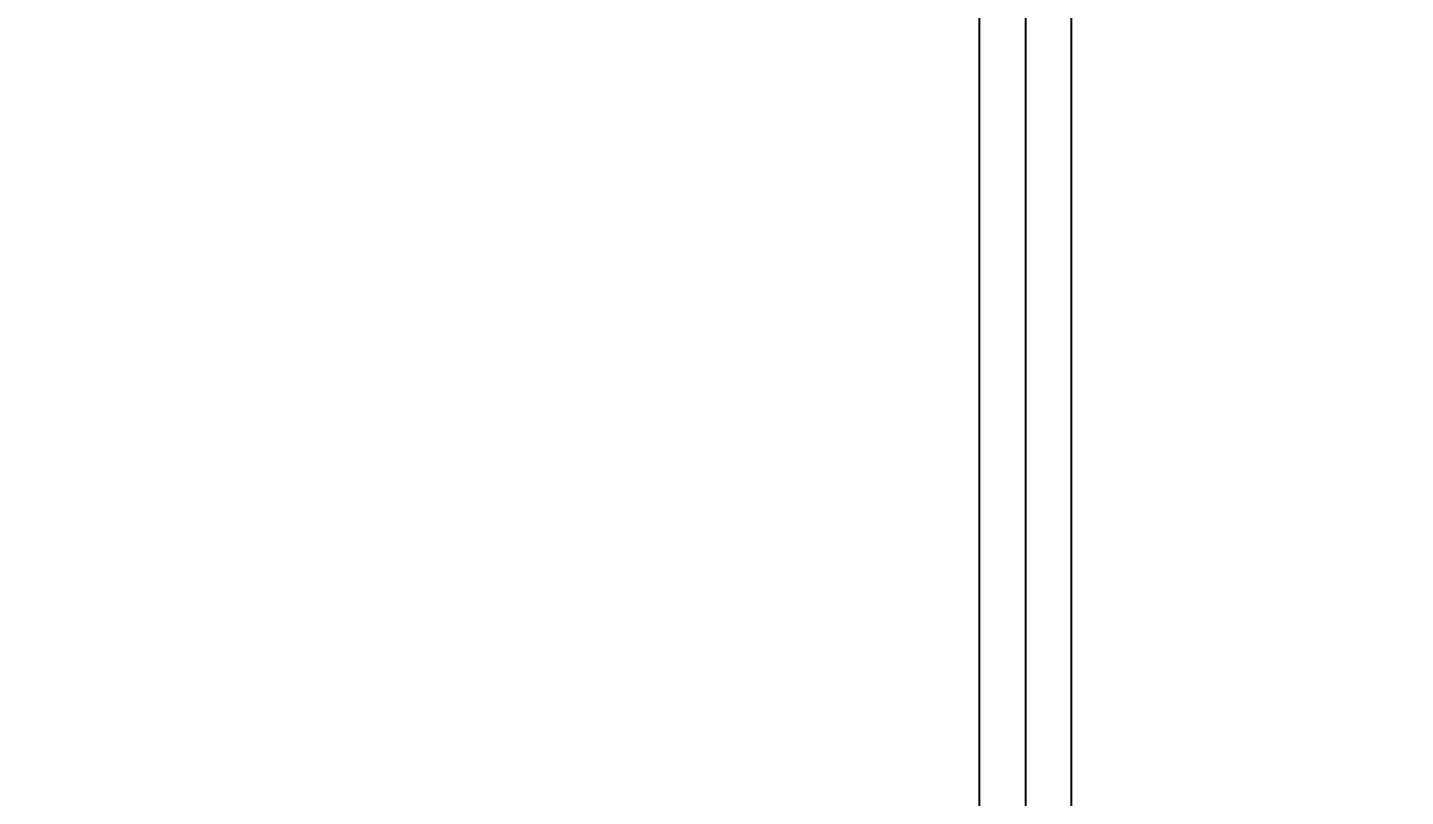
# Model space of a CAD drawing. Header units: millimetres. Extents: x 0 to 400063, y 963 to 238763.
# Drawn here: x 50213.1 to 50498.9, y 153982.7 to 154142.1 of the extents above; entities that cross this region are included whole.
import ezdxf

# ---------------------------------------------------------------- set-up
doc = ezdxf.new("R2010")
doc.units = ezdxf.units.MM
doc.header["$LTSCALE"] = 40
doc.header["$PDMODE"] = 34
doc.layers.get('Defpoints').update_dxf_attribs({"color": 249})
for name, color, linetype in [('07 dim wal', 5, 'Continuous'), ('4', 4, 'Continuous'), ('도면층4', 4, 'Continuous')]:
    doc.layers.add(name, color=color, linetype=linetype)
doc.styles.add('마감재', font='stylu.ttf')
doc.dimstyles.new('Copy of DIM-60', dxfattribs={"dimscale": 50, "dimtxt": 2, "dimasz": 0.7, "dimexe": 1, "dimexo": 1, "dimgap": 0.7, "dimtad": 1, "dimdec": 0, "dimzin": 1, "dimdsep": 46, "dimlunit": 6, "dimtxsty": '마감재', "dimblk": 'ARCHTICK', "dimcen": -0.09, "dimclrd": 256, "dimclre": 256, "dimclrt": 3, "dimadec": 0, "dimazin": 0, "dimtfac": 1, "dimtdec": 0, "dimtix": 1, "dimtmove": 2, "dimatfit": 0, "dimldrblk": 'ARCHTICK', "dimfxl": 0, "dimtolj": 1, "dimtzin": 0, "dimarcsym": 0})

# ---------------------------------------------------------------- blocks, each defined once
blk = doc.blocks.new('202101042036175950')
at = {"layer": '4', "linetype": 'Continuous'}
for p, q in [((-429.61, -68), (-94.61, -68)), ((-428.94, -77.5), (-93.94, -77.5)), ((-94.61, -87), (-429.61, -87))]:
    blk.add_line(p, q, dxfattribs=at)
blk = doc.blocks.new('_ARCHTICK')
at = {"color": 0, "linetype": 'ByBlock', "const_width": 0.075}
blk.add_lwpolyline([(-0.25, -0.25), (0.25, 0.25)], dxfattribs=at)
blk = doc.blocks.new('*D373')
at = {"layer": '07 dim wal', "lineweight": -2}
for p, q in [((50, 154542.5), (52148.95, 154542.5)), ((52098.95, 151692.5), (52098.95, 154542.5)), ((52252.53, 151692.5), (52048.95, 151692.5))]:
    blk.add_line(p, q, dxfattribs=at)
at = {"layer": 'Defpoints', "color": 0}
for p in [(0, 154542.5), (52098.95, 154542.5), (52302.53, 151692.5)]:
    blk.add_point(p, dxfattribs=at)
at = {"layer": '07 dim wal', "lineweight": -2, "xscale": 35, "yscale": 35, "zscale": 35}
for p, rotation in [((52098.95, 154542.5), 90), ((52098.95, 151692.5), 270)]:
    blk.add_blockref('_ARCHTICK', p, dxfattribs=dict(at, rotation=rotation))
at = {"layer": '07 dim wal', "color": 3, "insert": (52004.58, 153117.5), "char_height": 100, "attachment_point": 5, "rotation": 90, "style": '마감재'}
blk.add_mtext('\\A1;2,850', dxfattribs=at)

msp = doc.modelspace()

# ---------------------------------------------------------------- block references
at = {"layer": '도면층4', "rotation": 269.9999999999999}
msp.add_blockref('202101042036175950', (50497.53, 153802.5), dxfattribs=at)

# ---------------------------------------------------------------- dimensions: what is measured, and where the dimension line sits
at = {"layer": '07 dim wal'}
dim = msp.add_linear_dim(base=(52098.95, 154542.5), p1=(52302.53, 151692.5), p2=(0, 154542.5), angle=90, dimstyle='Copy of DIM-60', dxfattribs=at)
dim.commit()
dim.dimension.update_dxf_attribs({"geometry": '*D373', "text_midpoint": (52004.58, 153117.5)})

doc.saveas('drawing.dxf')
